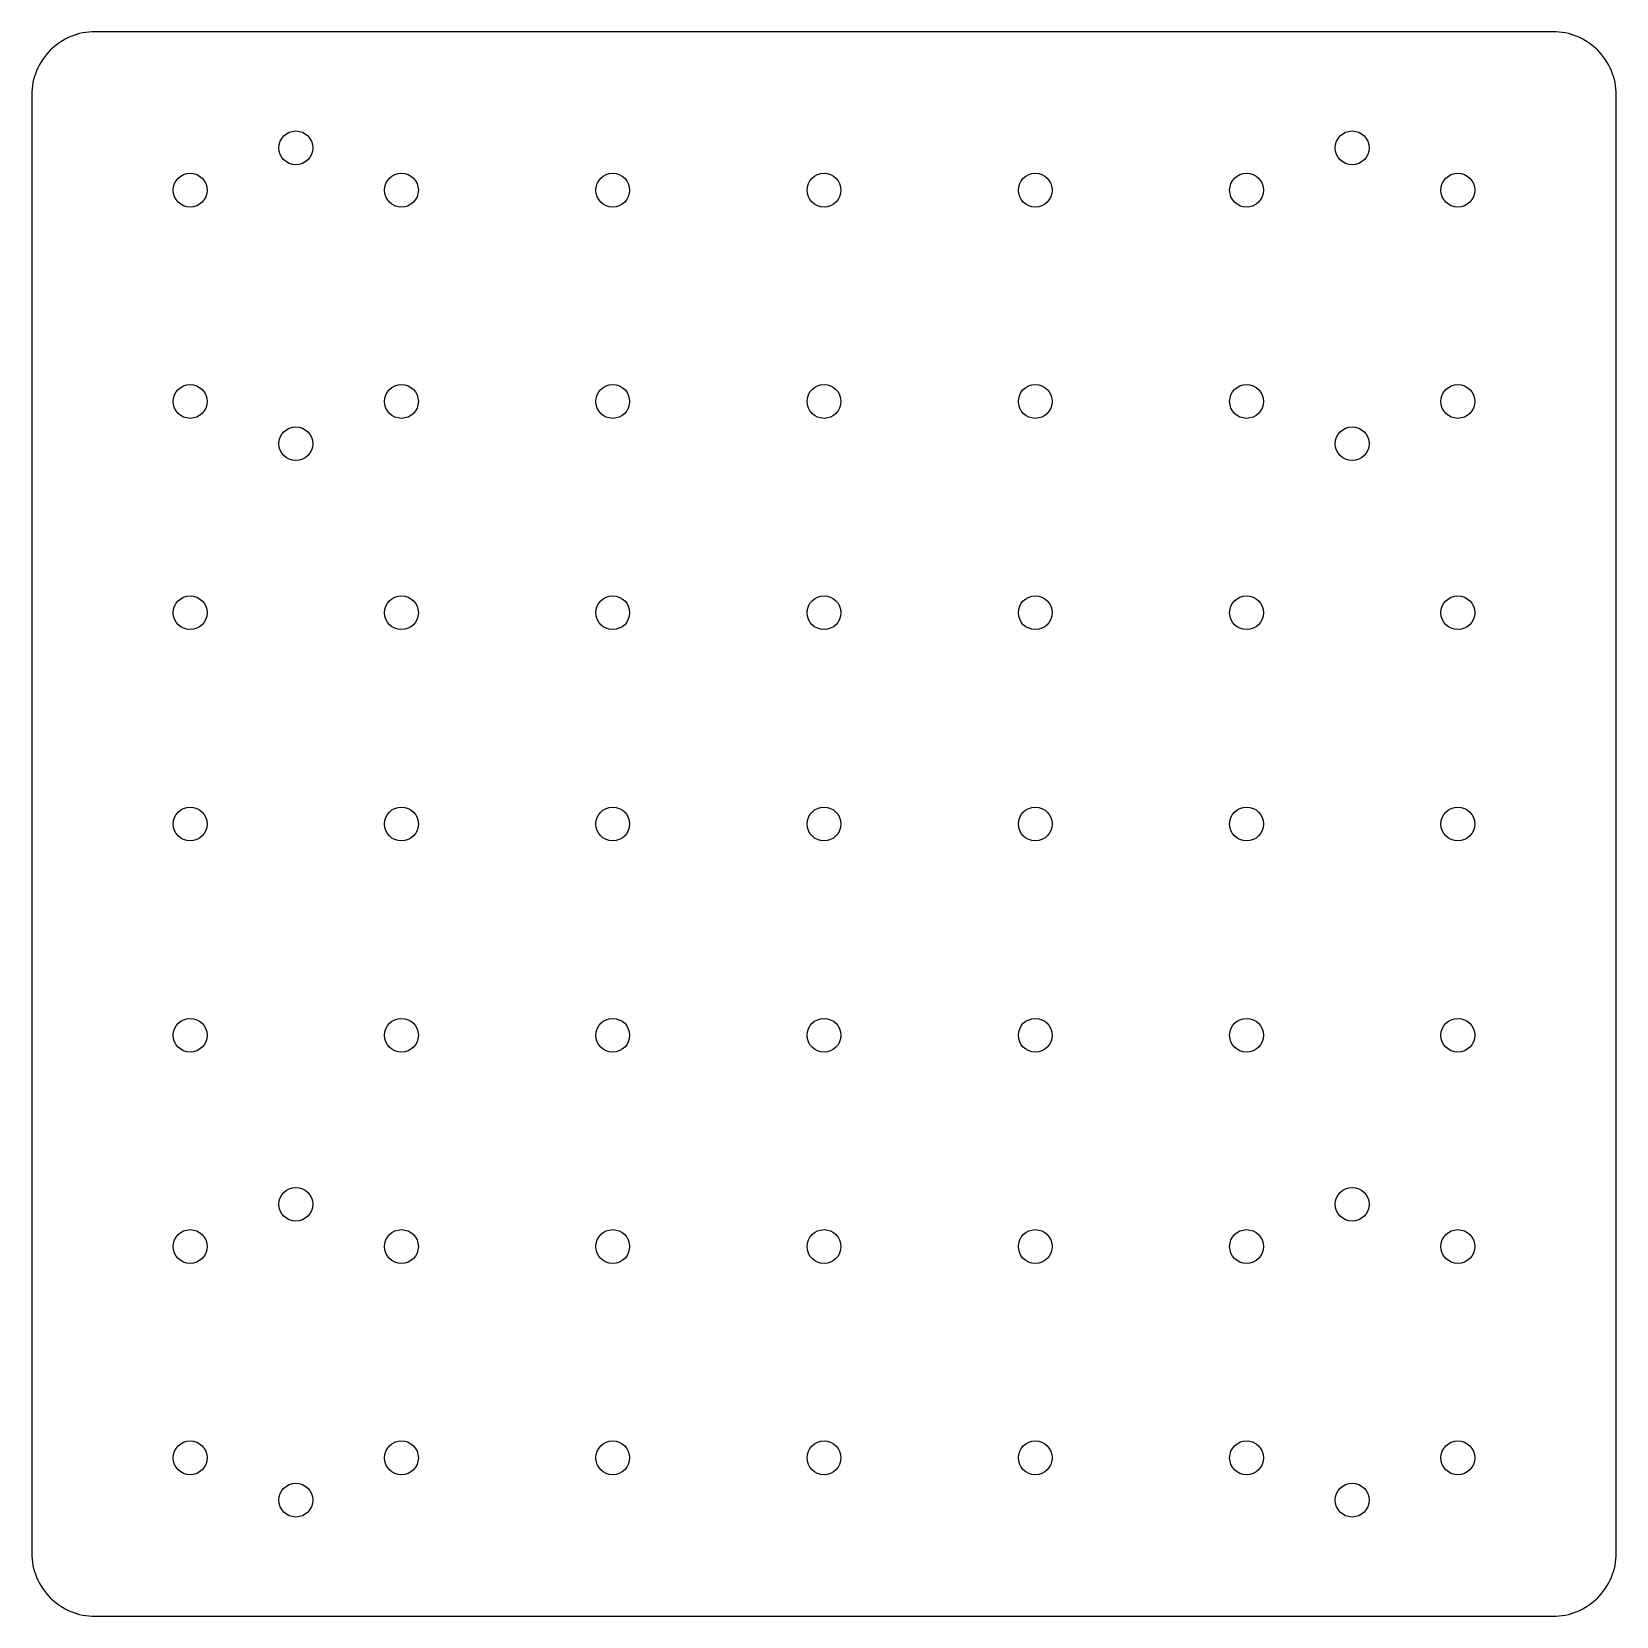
# Model space of a CAD drawing. Header units: millimetres. Extents: x 0 to 150, y 0 to 150.
import ezdxf

# ---------------------------------------------------------------- set-up
doc = ezdxf.new("R2010")
doc.units = ezdxf.units.MM
doc.layers.add('CUT_INNER', color=1, linetype='Continuous')
doc.layers.add('CUT_OUTER', color=7, linetype='Continuous')

msp = doc.modelspace()

# ---------------------------------------------------------------- linework, layer by layer
at = {"layer": 'CUT_INNER'}
for centre in [(25, 139), (125, 139), (15, 135), (35, 135), (55, 135), (75, 135), (95, 135), (115, 135), (135, 135), (15, 115), (35, 115), (55, 115), (75, 115), (95, 115), (115, 115), (135, 115), (25, 111), (125, 111), (15, 95), (35, 95), (55, 95), (75, 95), (95, 95), (115, 95), (135, 95), (15, 75), (35, 75), (55, 75), (75, 75), (95, 75), (115, 75), (135, 75), (15, 55), (35, 55), (55, 55), (75, 55), (95, 55), (115, 55), (135, 55), (25, 39), (125, 39), (15, 35), (35, 35), (55, 35), (75, 35), (95, 35), (115, 35), (135, 35), (15, 15), (35, 15), (55, 15), (75, 15), (95, 15), (115, 15), (135, 15), (25, 11), (125, 11)]:
    msp.add_circle(centre, 1.6, dxfattribs=at)
at = {"layer": 'CUT_OUTER'}
msp.add_lwpolyline([(6, 0), (144, 0, 0.414214), (150, 6), (150, 144, 0.414214), (144, 150), (6, 150, 0.414214), (0, 144), (0, 6, 0.414214)], format="xyb", close=True, dxfattribs=at)

doc.saveas('drawing.dxf')
